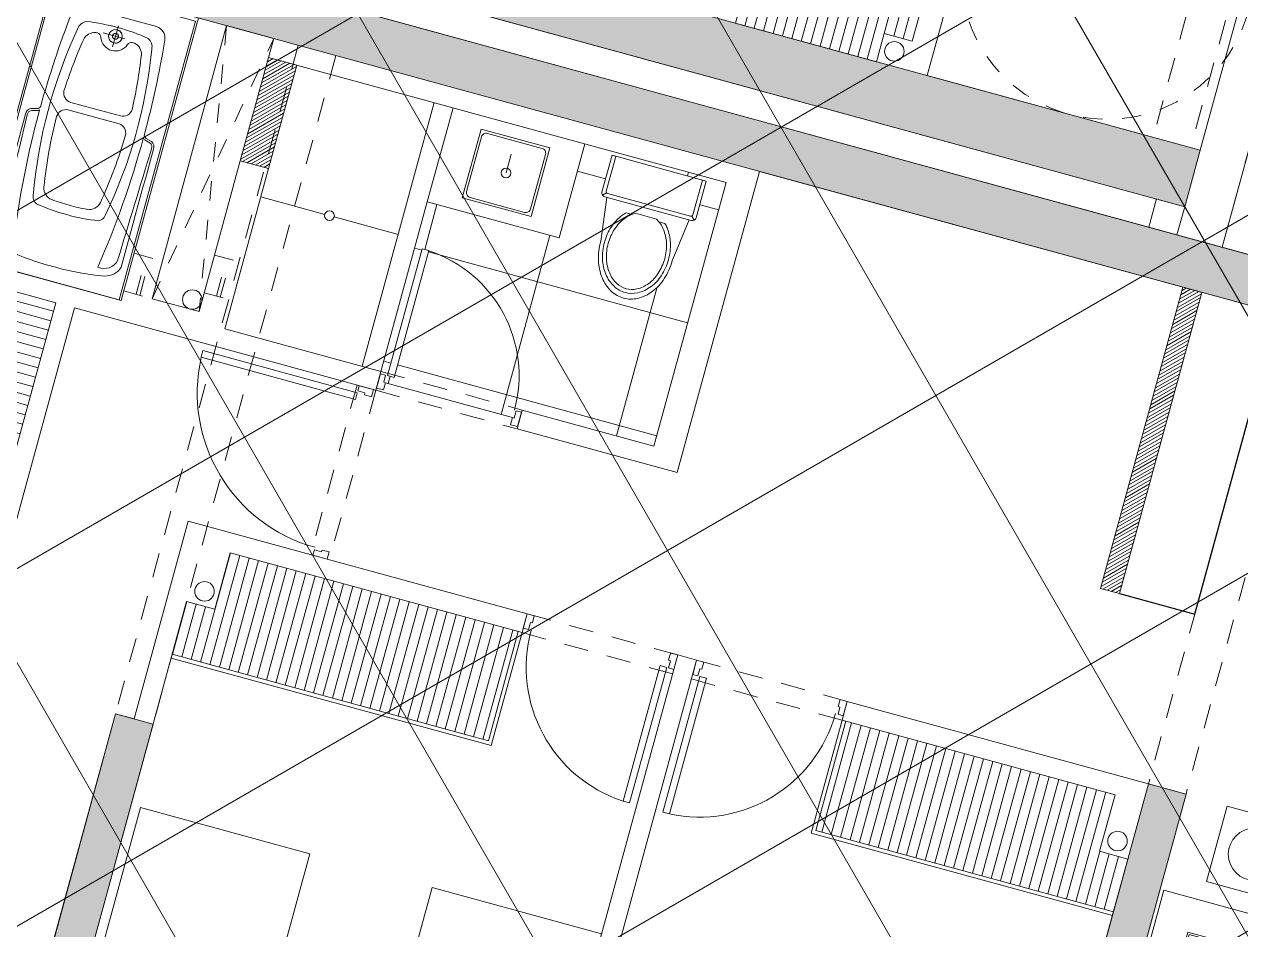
# Model space of a CAD drawing. Header units: inches. Extents: x 0 to 766, y -245 to 236.
# Drawn here: x 184.95 to 191.19, y 40.25 to 44.89 of the extents above; entities that cross this region are included whole.
import ezdxf

# ---------------------------------------------------------------- set-up
doc = ezdxf.new("R2010")
doc.units = ezdxf.units.IN
doc.header["$MEASUREMENT"] = 0
doc.set_wipeout_variables(frame=1)
doc.linetypes.add('DASHED2', pattern=[0.375, 0.25, -0.125])
doc.linetypes.add('HIDDEN2', pattern=[0.1875, 0.125, -0.0625])
for name, color, linetype, lineweight in [('A-PLACAS', 251, 'Continuous', 9), ('A-VIGAS', 251, 'HIDDEN2', 9), ('CLOSET', 251, 'Continuous', 9), ('DLP_ETAPAS', 251, 'Continuous', 9), ('DLP_HATCH', 251, 'Continuous', 9), ('HATCH', 251, 'Continuous', 9), ('MOBILIARIO', 251, 'Continuous', 9), ('MURO', 251, 'Continuous', 9), ('MURO-BAJO', 251, 'Continuous', 9), ('MUROS', 251, 'Continuous', 9), ('PROYECCION', 251, 'DASHED2', 9), ('PROYECCIONES', 251, 'HIDDEN2', 9), ('PUERTAS', 251, 'Continuous', 9), ('RED-PLUVIAL', 251, 'Continuous', 9), ('SANITARIOS', 251, 'Continuous', 9)]:
    doc.layers.add(name, color=color, linetype=linetype, lineweight=lineweight)

# ---------------------------------------------------------------- blocks, each defined once
blk = doc.blocks.new('ESTR_PISO-1_PISO')
at = {"layer": 'HATCH'}
h = blk.add_hatch(color=256, dxfattribs=at)
h.dxf.hatch_style = 1
h.paths.add_polyline_path([(-26.45, 2.95), (-29.9, 2.95), (-29.9, 1.5), (-29.65, 1.5), (-29.65, 2.7), (-26.45, 2.7)])
h.paths.add_polyline_path([(-22.65, -2.53), (-18.75, -2.53), (-18.75, 2.87), (-22.45, 2.87), (-22.45, -0.53), (-22.65, -0.53), (-22.65, 3.12), (-18.5, 3.12), (-18.5, -2.78), (-22.65, -2.78)])
h.paths.add_polyline_path([(-29.9, -2.45), (-26.45, -2.45), (-26.45, -2.2), (-29.9, -2.2)])
h.paths.add_polyline_path([(-30.3, -6.8), (-22.4, -6.8), (-22.4, -7.1), (-30.3, -7.1)])
h.paths.add_polyline_path([(-20.85, -4.75), (-21.55, -4.75), (-21.55, -5), (-20.85, -5)])
h.paths.add_polyline_path([(-22.45, 4.92), (-22.45, 6.87), (-18.75, 6.87), (-18.75, 4.92), (-18.55, 4.92), (-18.55, 6.87), (-18.05, 6.87), (-18.05, 7.12), (-22.45, 7.12), (-22.45, 13.72), (-22.65, 13.72), (-22.65, 4.92)])
h.paths.add_polyline_path([(-26.45, 8.52), (-29.65, 8.52), (-29.65, 9.7), (-29.9, 9.7), (-29.9, 8.27), (-26.45, 8.27)])
h.paths.add_polyline_path([(-19.15, 8.92), (-15.75, 8.92), (-15.75, 9.17), (-19.15, 9.17)])
h.paths.add_polyline_path([(-20.65, 18.07), (-16.65, 18.07), (-16.65, 18.32), (-20.65, 18.32)])
h.paths.add_polyline_path([(-19.15, 13.72), (-15.75, 13.72), (-15.75, 13.47), (-19.15, 13.47)])
h.paths.add_polyline_path([(-29.8, 18.32), (-25.8, 18.32), (-25.8, 18.07), (-29.55, 18.07), (-29.55, 17.67), (-29.8, 17.67)])
h.paths.add_polyline_path([(-26.45, 13.37), (-29.9, 13.37), (-29.9, 14.22), (-29.55, 14.22), (-29.55, 13.62), (-26.45, 13.62)])
h.paths.add_polyline_path([(-23.125, 31.12), (-28.725, 31.12), (-28.725, 30.92), (-23.375, 30.92), (-23.375, 24.62), (-23.125, 24.62)])
h.paths.add_polyline_path([(-17.2, 25.67), (-17.2, 24.22), (-17.45, 24.22), (-17.45, 25.67)])
h.paths.add_polyline_path([(-29, 25.67), (-29, 24.22), (-29.25, 24.22), (-29.25, 25.67)])
h.paths.add_polyline_path([(-29.25, 28.37), (-28.2, 28.37), (-28.2, 28.07), (-29.25, 28.07)])
h.paths.add_polyline_path([(-17.2, 30.92), (-17.2, 31.12), (-23.075, 31.12), (-23.075, 30.92)])
h = blk.add_hatch(color=256, dxfattribs=at)
h.dxf.hatch_style = 1
h.paths.add_polyline_path([(-21.6, -10), (-21.8, -10), (-21.8, -13.5), (-21.6, -13.5)])
h.paths.add_polyline_path([(-21.46, -5.2), (-22.16, -5.2), (-22.16, -5.45), (-21.46, -5.45)])
h.paths.add_polyline_path([(-21.6, -7.25), (-21.6, -7.5), (-29.75, -7.5), (-29.75, -12.9), (-30, -12.9), (-30, -7.25)])
h.paths.add_polyline_path([(-15.35, -5.8), (-15.35, -6.05), (-20.4, -6.05), (-20.4, -5.8)])
h.paths.add_polyline_path([(-18.3, -7.25), (-18.3, -7.5), (-16.25, -7.5), (-16.25, -14), (-16.05, -14), (-16.05, -7.25)])
h.paths.add_polyline_path([(-15.35, 0.2), (-15.35, 0.45), (-16.6, 0.45), (-16.6, 0.2)])
h.paths.add_polyline_path([(-7.15, -2), (-7.4, -2), (-7.4, 0), (-7.15, 0)])
h.paths.add_polyline_path([(-10.65, -3.35), (-10.85, -3.35), (-10.85, 0.45), (-10.65, 0.45)])
h.paths.add_polyline_path([(-7.4, -6), (-7.4, -6.25), (-6.2, -6.25), (-6.2, -6)])
h.paths.add_polyline_path([(0, 0), (-0.2, 0), (-0.2, -5.5), (0, -5.5)])
h.paths.add_polyline_path([(-0.2, -6), (0, -6), (0, -13.2), (-0.2, -13.2)])
h.paths.add_polyline_path([(-6.4, -13.7), (-6.15, -13.7), (-6.15, -11.15), (-6.4, -11.15)])
h.paths.add_polyline_path([(-10.85, -13.2), (-10.85, -9.8), (-10.65, -9.8), (-10.65, -13.2)])
h.paths.add_polyline_path([(-10.65, -5.05), (-10.9, -5.05), (-10.9, -6.05), (-10.65, -6.05)])
h.paths.add_polyline_path([(-27, -11.05), (-27, -13.5), (-26.8, -13.5), (-26.8, -11.05)])
at = {"layer": 'A-PLACAS', "elevation": 0}
for points in [[(-30.3, -6.8), (-22.4, -6.8), (-22.4, -7.1), (-30.3, -7.1)], [(-21.6, -7.25), (-21.6, -7.5), (-29.75, -7.5), (-29.75, -12.9), (-30, -12.9), (-30, -7.25)], [(-21.6, -10), (-21.8, -10), (-21.8, -13.5), (-21.6, -13.5)], [(-27, -11.05), (-27, -13.5), (-26.8, -13.5), (-26.8, -11.05)]]:
    blk.add_lwpolyline(points, close=True, dxfattribs=at)
at = {"layer": 'A-VIGAS'}
for p, q in [((-22.65, -2.78, 0), (-22.65, -6.8, 0)), ((-22.45, -5, 0), (-22.45, -6.8, 0)), ((-22.16, -7.25, 0), (-22.16, -5.45, 0)), ((-27, -7.5, 0), (-27, -11.05, 0)), ((-26.8, -7.5, 0), (-26.8, -11.05, 0)), ((-21.8, -7.5, 0), (-21.8, -10, 0)), ((-21.6, -7.5, 0), (-21.6, -10, 0))]:
    blk.add_line(p, q, dxfattribs=at)
blk = doc.blocks.new('A$C2A08204E')
for p, q in [((0, 0), (0, 1.76)), ((0, 1.76), (2.575, 1.76)), ((2.575, 1.76), (2.575, 1.01)), ((0.175, 0.175), (0.175, 1.585)), ((0.175, 1.585), (2.4, 1.585)), ((0.185, 1.575), (0.75, 1.575)), ((0.185, 1.01), (0.185, 1.575)), ((0.75, 1.01), (0.75, 1.575)), ((0.76, 1.575), (1.565, 1.575)), ((0.76, 1.01), (0.76, 1.575)), ((1.565, 1.575), (1.565, 1.01)), ((1.585, 1.575), (2.39, 1.575)), ((1.585, 1.01), (1.585, 1.575)), ((2.39, 1.575), (2.39, 1.01)), ((2.4, 1.01), (2.4, 1.585)), ((0.185, 1.01), (0.75, 1.01)), ((0.185, 0.185), (0.185, 1)), ((0.75, 1), (0.185, 1)), ((0.75, 1), (0.75, 0)), ((2.575, 1.01), (0.76, 1.01)), ((0.75, 0.175), (0.175, 0.175)), ((0.75, 0.185), (0.185, 0.185)), ((0.75, 0), (0, 0))]:
    blk.add_line(p, q)
blk = doc.blocks.new('VELADOR')
blk.add_lwpolyline([(0, 0.4), (0, 0), (0.4, 0), (0.4, 0.4)], close=True)
blk.add_circle((0.2, 0.2), 0.1344)
blk = doc.blocks.new('A$C52490CC7')
at = {"layer": 'SANITARIOS', "color": 7}
for p, q in [((0.3803, -0.8173), (0.516, -0.8173)), ((0.3844, -0.8573), (0.516, -0.8573)), ((0.516, -0.8173), (0.6516, -0.8173)), ((0.516, -0.8573), (0.6476, -0.8573)), ((0.5653, -1.2442), (0.4512, -1.2442)), ((0.516, -1.3007), (0.516, -1.1876))]:
    blk.add_line(p, q, dxfattribs=at)
at = {"layer": 'SANITARIOS', "color": 2}
blk.add_lwpolyline([(0.891, -1.4273), (0.891, 0.0527), (0.141, 0.0527), (0.141, -1.4273)], close=True, dxfattribs=at)
at = {"layer": 'SANITARIOS', "color": 4}
for points in [[(0.516, -1.3473), (0.3271, -1.3473, -0.390416), (0.2673, -1.2922, -0.025256), (0.2406, -0.7981, 0.324076), (0.2257, -0.781), (0.1956, -0.7731, -0.313927), (0.176, -0.7376, 0.000247), (0.176, -0.1108, -0.273092), (0.2455, -0.0454, -0.049784), (0.516, -0.0223)], [(0.516, -1.3473), (0.7049, -1.3473, 0.390416), (0.7647, -1.2922, 0.025256), (0.7913, -0.7981, -0.324076), (0.8063, -0.781), (0.8364, -0.7731, 0.313927), (0.856, -0.7376, -0.000247), (0.856, -0.1108, 0.273092), (0.7865, -0.0454, 0.049784), (0.516, -0.0223)], [(0.2283, -0.7713), (0.2003, -0.764, -0.317414), (0.186, -0.7376, 0.000233), (0.2028, -0.1401, -0.404241), (0.291, -0.0806, 0.035687), (0.2406, -0.7777, 0.122762), (0.228, -0.7712)], [(0.8037, -0.7713), (0.8317, -0.764, 0.317414), (0.846, -0.7376, -0.000233), (0.8292, -0.1401, 0.404241), (0.741, -0.0806, -0.035687), (0.7914, -0.7777, -0.122762), (0.804, -0.7712)], [(0.516, -0.2973, 0.044659), (0.3513, -0.3101, 0.296801), (0.3252, -0.3451, 0.088784), (0.3192, -1.2292, 0.285136), (0.3524, -1.278, 0.044347), (0.516, -1.2906, 0.055397)], [(0.516, -0.2973, -0.044659), (0.6807, -0.3101, -0.296801), (0.7068, -0.3451, -0.088784), (0.7128, -1.2292, -0.285136), (0.6796, -1.278, -0.044347), (0.516, -1.2906, -0.055397)]]:
    blk.add_lwpolyline(points, format="xyb", dxfattribs=at)
at = {"layer": 'SANITARIOS', "color": 7}
for points in [[(0.516, -1.2792, 1), (0.516, -1.2092, 1)], [(0.516, -1.2592, 1), (0.516, -1.2292, 1)]]:
    blk.add_lwpolyline(points, format="xyb", close=True, dxfattribs=at)
for radius in [0.035, 0.015]:
    blk.add_circle((0.516, -1.2442), radius, dxfattribs=at)
for centre, radius, start, end in [((0.4281, -0.4143), 0.0633, 95.78689, 169.35829), ((0.5049, -1.2239), 0.8766, 89.31467, 95.44631), ((0.5271, -1.2239), 0.8766, 84.55369, 90.68533), ((0.6039, -0.4143), 0.0633, 10.64171, 84.21311), ((2.7921, -0.8039), 2.4592, 170.60715, 179.18757), ((-1.7601, -0.8039), 2.4592, 0.81243, 9.39285), ((0.384, -0.7666), 0.0509, 182.78716, 265.93481), ((0.648, -0.7666), 0.0509, 274.06519, 357.21284), ((0.3854, -0.9078), 0.0505, 91.13641, 177.29744), ((0.6466, -0.9078), 0.0505, 2.70256, 88.86359), ((2.7921, -0.8039), 2.4592, 182.36593, 188.95154), ((-1.7601, -0.8039), 2.4592, 351.04846, 357.63407), ((0.516, -1.2442), 0.075, 89.99999, 160.78644), ((0.516, -1.2442), 0.075, 19.21356, 90.00001), ((0.4245, -1.1739), 0.063, 191.61425, 259.57786), ((0.5049, -0.364), 0.8766, 263.9905, 264.61883), ((0.4224, -1.2131), 0.0237, 270.82563, 344.45394), ((0.6096, -1.2131), 0.0237, 195.54606, 269.17437), ((0.5271, -0.364), 0.8766, 275.38117, 276.0095), ((0.6075, -1.1739), 0.063, 280.42214, 348.38575)]:
    blk.add_arc(centre, radius, start, end, dxfattribs=at)
blk = doc.blocks.new('TINA 01')
at = {"xscale": -1, "rotation": 180}
blk.add_blockref('A$C52490CC7', (0.0301, -0.7765), dxfattribs=at)
blk = doc.blocks.new('1 PLAZA')
for p, q in [((-0.45, 0), (0.45, 0)), ((-0.45, 0), (-0.45, -0.2551)), ((0.45, 0), (0.45, -0.2551)), ((-0.2592, -0.0513), (0.2619, -0.0513)), ((-0.2859, -0.3221), (-0.2859, -0.0781)), ((0.2887, -0.0781), (0.2887, -0.3415)), ((-0.45, -0.3221), (0.1356, -0.3221)), ((0.1356, -0.371), (-0.45, -0.371)), ((0.45, -0.6318), (0.1356, -0.3221)), ((0.1356, -0.3221), (0.1356, -0.6318)), ((0.2619, -0.3683), (0.1825, -0.3683)), ((0.1356, -0.6318), (0.45, -0.6318))]:
    blk.add_line(p, q)
blk.add_lwpolyline([(-0.45, -1.9), (-0.45, -0.0287), (0.45, -0.0287), (0.45, -1.9)], close=True)
for centre, start, end in [((-0.2592, -0.0781), 90, 180), ((0.2619, -0.0781), 0, 90), ((0.2619, -0.3415), 270, 0)]:
    blk.add_arc(centre, 0.0267, start, end)
blk = doc.blocks.new('P-80 MARCO 3.5x1.5')
at = {"layer": 'PUERTAS'}
for p, q in [((0.038, 0.0762), (0.038, 0.7962)), ((0.038, 0.7962), (0.073, 0.7962)), ((0.073, 0.7962), (0.073, 0.0762)), ((0.038, 0.0762), (0.073, 0.0762))]:
    blk.add_line(p, q, dxfattribs=at)
at = {"layer": 'PUERTAS', "linetype": 'Continuous'}
for p, q in [((0, 0), (0, 0.0762)), ((0, 0.0762), (0.028, 0.0762)), ((0.028, 0.0762), (0.028, 0.0382)), ((0.8, 0.0762), (0.772, 0.0762)), ((0.772, 0.0762), (0.772, 0.0382)), ((0.8, 0), (0.8, 0.0762)), ((0, 0), (0.038, 0)), ((0.028, 0.0382), (0.038, 0.0382)), ((0.038, 0.0382), (0.038, 0)), ((0.762, 0.0382), (0.762, 0)), ((0.772, 0.0382), (0.762, 0.0382)), ((0.8, 0), (0.762, 0))]:
    blk.add_line(p, q, dxfattribs=at)
at = {"layer": 'PUERTAS', "color": 7, "linetype": 'Continuous'}
blk.add_arc((0.0365, 0.0755), 0.7216, 0.05198, 87.09685, dxfattribs=at)
blk = doc.blocks.new('P-90 MARCO 3.5x1.5')
at = {"layer": 'PUERTAS'}
for p, q in [((0.038, 0.0762), (0.038, 0.8962)), ((0.038, 0.8962), (0.073, 0.8962)), ((0.073, 0.8962), (0.073, 0.0762)), ((0.038, 0.0762), (0.073, 0.0762))]:
    blk.add_line(p, q, dxfattribs=at)
at = {"layer": 'PUERTAS', "linetype": 'Continuous'}
for p, q in [((0, 0), (0, 0.0762)), ((0, 0.0762), (0.028, 0.0762)), ((0.028, 0.0762), (0.028, 0.0382)), ((0.9, 0.0762), (0.872, 0.0762)), ((0.872, 0.0762), (0.872, 0.0382)), ((0.9, 0), (0.9, 0.0762)), ((0.028, 0.0382), (0.038, 0.0382)), ((0.038, 0.0382), (0.038, 0)), ((0.862, 0.0382), (0.862, 0)), ((0.872, 0.0382), (0.862, 0.0382)), ((0, 0), (0.038, 0)), ((0.9, 0), (0.862, 0))]:
    blk.add_line(p, q, dxfattribs=at)
at = {"layer": 'PUERTAS', "color": 7, "linetype": 'Continuous'}
blk.add_arc((0.038, 0.0762), 0.82, 0, 87.55371, dxfattribs=at)
blk = doc.blocks.new('BOWL-ITALGRIF_VARADERO')
blk.add_lwpolyline([(0.1825, 0.1825), (-0.1825, 0.1825), (-0.1825, -0.1825), (0.1825, -0.1825)], close=True)
blk.add_lwpolyline([(0.145, 0.17), (-0.145, 0.17, 0.414214), (-0.17, 0.145), (-0.17, -0.145, 0.414214), (-0.145, -0.17), (0.145, -0.17, 0.414214), (0.17, -0.145), (0.17, 0.145, 0.414214)], format="xyb", close=True)
blk.add_circle((0, 0), 0.025)
at = {"layer": 'PROYECCIONES', "color": 251, "ltscale": 0.1}
blk.add_line((0, 0), (0, -0.1825), dxfattribs=at)
blk = doc.blocks.new('SIFON JET_PLANTA')
blk.add_wipeout([(0, -0.25), (-0.195, -0.25), (-0.1995, -0.2495), (-0.2029, -0.2484), (-0.2029, -0.2484), (-0.2067, -0.2462), (-0.2067, -0.2462), (-0.209, -0.244), (-0.209, -0.244), (-0.2091, -0.2441), (-0.2108, -0.2423), (-0.2108, -0.2423), (-0.2108, -0.2423), (-0.2126, -0.2395), (-0.2126, -0.2395), (-0.2138, -0.2369), (-0.2138, -0.2369), (-0.2147, -0.2335), (-0.215, -0.23), (-0.215, -0.227), (-0.215, -0.2181), (-0.44, -0.19), (-0.4428, -0.19), (-0.4467, -0.1899), (-0.449, -0.1899), (-0.4518, -0.1898), (-0.455, -0.1897), (-0.4568, -0.1896), (-0.4592, -0.1894), (-0.4619, -0.1893), (-0.4639, -0.1891), (-0.4651, -0.189), (-0.4651, -0.189), (-0.4695, -0.1887), (-0.4735, -0.1883), (-0.4761, -0.188), (-0.4785, -0.1877), (-0.4812, -0.1874), (-0.4824, -0.1872), (-0.4862, -0.1867), (-0.4884, -0.1864), (-0.4916, -0.1859), (-0.4936, -0.1856), (-0.495, -0.1854), (-0.4974, -0.1849), (-0.4974, -0.1849), (-0.5022, -0.184), (-0.5066, -0.1832), (-0.5094, -0.1826), (-0.5118, -0.1821), (-0.5151, -0.1813), (-0.5177, -0.1807), (-0.5217, -0.1796), (-0.5238, -0.1791), (-0.5267, -0.1783), (-0.5267, -0.1783), (-0.5296, -0.1775), (-0.5321, -0.1768), (-0.5352, -0.1759), (-0.5385, -0.1749), (-0.5385, -0.1749), (-0.5412, -0.174), (-0.5428, -0.1735), (-0.5449, -0.1728), (-0.5465, -0.1722), (-0.5491, -0.1713), (-0.551, -0.1706), (-0.5543, -0.1693), (-0.5568, -0.1683), (-0.5598, -0.1671), (-0.5614, -0.1664), (-0.5644, -0.1652), (-0.5659, -0.1645), (-0.5675, -0.1637), (-0.5702, -0.1625), (-0.5738, -0.1608), (-0.5759, -0.1598), (-0.5781, -0.1587), (-0.5833, -0.1559), (-0.5871, -0.1538), (-0.5896, -0.1524), (-0.5918, -0.1511), (-0.5936, -0.15), (-0.595, -0.1492), (-0.5964, -0.1483), (-0.5987, -0.1469), (-0.6004, -0.1458), (-0.602, -0.1448), (-0.6039, -0.1435), (-0.6058, -0.1422), (-0.607, -0.1415), (-0.6086, -0.1403), (-0.612, -0.1379), (-0.6142, -0.1363), (-0.6153, -0.1355), (-0.6168, -0.1344), (-0.6179, -0.1335), (-0.6193, -0.1324), (-0.6204, -0.1315), (-0.6215, -0.1307), (-0.6223, -0.13), (-0.6235, -0.1291), (-0.6245, -0.1281), (-0.6245, -0.1281), (-0.6262, -0.1268), (-0.6276, -0.1255), (-0.6288, -0.1244), (-0.6305, -0.123), (-0.6318, -0.1217), (-0.6318, -0.1217), (-0.6335, -0.1201), (-0.6347, -0.119), (-0.6347, -0.119), (-0.6379, -0.1158), (-0.64, -0.1137), (-0.6458, -0.1074), (-0.6494, -0.1032), (-0.6554, -0.0958), (-0.6599, -0.0897), (-0.6623, -0.0862), (-0.6646, -0.0826), (-0.6679, -0.0774), (-0.6706, -0.0727), (-0.6722, -0.0699), (-0.6751, -0.0642), (-0.677, -0.0602), (-0.6779, -0.0581), (-0.6792, -0.0551), (-0.6803, -0.0522), (-0.6814, -0.0492), (-0.6827, -0.0457), (-0.6838, -0.0419), (-0.6855, -0.0361), (-0.6864, -0.0321), (-0.687, -0.0296), (-0.6876, -0.0264), (-0.6881, -0.0232), (-0.6891, -0.0164), (-0.6896, -0.0111), (-0.6899, -0.0065), (-0.69, 0), (-0.6899, 0.0044), (-0.6897, 0.0096), (-0.6893, 0.014), (-0.6887, 0.0194), (-0.6881, 0.0236), (-0.6881, 0.0236), (-0.6872, 0.0284), (-0.6867, 0.031), (-0.6855, 0.0361), (-0.6855, 0.0361), (-0.6838, 0.0421), (-0.6838, 0.0421), (-0.6819, 0.048), (-0.6804, 0.0521), (-0.6793, 0.0547), (-0.6779, 0.0582), (-0.6745, 0.0655), (-0.6745, 0.0655), (-0.6722, 0.0699), (-0.6705, 0.0728), (-0.669, 0.0755), (-0.6672, 0.0785), (-0.665, 0.082), (-0.6634, 0.0845), (-0.6611, 0.088), (-0.657, 0.0936), (-0.657, 0.0936), (-0.6534, 0.0984), (-0.6534, 0.0984), (-0.6503, 0.1023), (-0.6453, 0.108), (-0.6386, 0.1152), (-0.6326, 0.121), (-0.6299, 0.1235), (-0.6251, 0.1276), (-0.6206, 0.1314), (-0.6168, 0.1344), (-0.6106, 0.1389), (-0.6061, 0.142), (-0.6, 0.1461), (-0.5963, 0.1484), (-0.5908, 0.1517), (-0.5862, 0.1543), (-0.5794, 0.158), (-0.5693, 0.1629), (-0.5517, 0.1703), (-0.5465, 0.1722), (-0.5385, 0.1749), (-0.5346, 0.176), (-0.5265, 0.1784), (-0.5216, 0.1797), (-0.5148, 0.1813), (-0.5079, 0.1829), (-0.5016, 0.1842), (-0.4865, 0.1867), (-0.4763, 0.188), (-0.4726, 0.1884), (-0.4636, 0.1892), (-0.4549, 0.1897), (-0.449, 0.1899), (-0.44, 0.19), (-0.4322, 0.191), (-0.215, 0.2181), (-0.215, 0.2234), (-0.215, 0.2278), (-0.2149, 0.2323), (-0.2142, 0.2356), (-0.2129, 0.239), (-0.211, 0.2419), (-0.2091, 0.2441), (-0.2077, 0.2455), (-0.2055, 0.247), (-0.2007, 0.2492), (-0.195, 0.25), (-0.195, 0.25), (-0.1605, 0.25), (-0.0975, 0.25), (-0.0323, 0.25), (0, 0.25)])
for p, q in [((-0.195, 0.25), (0, 0.25)), ((0, 0.25), (0, -0.25)), ((-0.215, 0.2181), (-0.44, 0.19)), ((-0.215, -0.23), (-0.215, 0.23)), ((-0.2091, 0.2441), (-0.1921, 0.2271)), ((-0.195, -0.22), (-0.195, 0.22)), ((-0.185, 0.23), (0, 0.23)), ((-0.265, 0.0718), (-0.265, 0.1028)), ((-0.255, -0.0562), (-0.255, 0.0562)), ((-0.265, -0.1028), (-0.265, -0.0718)), ((-0.215, -0.2181), (-0.44, -0.19)), ((-0.2091, -0.2441), (-0.1921, -0.2271)), ((0, -0.23), (-0.185, -0.23)), ((0, -0.25), (-0.195, -0.25))]:
    blk.add_line(p, q)
for points in [[(-0.44, 0.19, 0.076393), (-0.5385, 0.1749, 0.086437), (-0.6168, 0.1344, 0.105872), (-0.6722, 0.0699, 0.125404), (-0.69, 0, 0.125404), (-0.6722, -0.0699, 0.105872), (-0.6168, -0.1344, 0.086437), (-0.5385, -0.1749, 0.076393), (-0.44, -0.19, 0.076393)], [(-0.265, 0.1028, 0.0362), (-0.2844, 0.1202, 0.08725), (-0.3535, 0.1565, 0.077598), (-0.44, 0.17, 0.077598), (-0.5265, 0.1565, 0.08725), (-0.5956, 0.1202, 0.105601), (-0.6443, 0.0627, 0.12364), (-0.66, 0, 0.12364), (-0.6443, -0.0627, 0.105601), (-0.5956, -0.1202, 0.08725), (-0.5265, -0.1565, 0.077598), (-0.44, -0.17, 0.077598)], [(-0.255, 0.0562, 0.100268), (-0.2967, 0.1044, 0.08725), (-0.3596, 0.1374, 0.077598), (-0.44, 0.15, 0.077598), (-0.5204, 0.1374, 0.08725), (-0.5833, 0.1044, 0.105601), (-0.6266, 0.0532, 0.12364), (-0.64, 0, 0.12364), (-0.6266, -0.0532, 0.105601), (-0.5833, -0.1044, 0.08725), (-0.5204, -0.1374, 0.077598), (-0.44, -0.15, 0.077598)], [(-0.44, -0.15, 0.077598), (-0.3596, -0.1374, 0.08725), (-0.2967, -0.1044, 0.100268), (-0.255, -0.0562, 0.12364)], [(-0.44, -0.17, 0.077598), (-0.3535, -0.1565, 0.08725), (-0.2844, -0.1202, 0.0362), (-0.265, -0.1028, 0.12364)]]:
    blk.add_lwpolyline(points, format="xyb")
for centre, radius, start, end in [((-0.195, 0.23), 0.02, 90, 180), ((-0.185, 0.22), 0.01, 90, 180), ((-0.195, -0.23), 0.02, 180, 270), ((-0.185, -0.22), 0.01, 180, 270)]:
    blk.add_arc(centre, radius, start, end)
blk = doc.blocks.new('A$C1EFC3661')
at = {"layer": 'PUERTAS'}
for p, q in [((0.038, 0.0762), (0.038, 0.75)), ((0.038, 0.75), (0.073, 0.75)), ((0.073, 0.75), (0.073, 0.0762)), ((0.038, 0.0762), (0.073, 0.0762))]:
    blk.add_line(p, q, dxfattribs=at)
at = {"layer": 'PUERTAS', "linetype": 'Continuous'}
for p, q in [((0, 0), (0, 0.0762)), ((0, 0.0762), (0.028, 0.0762)), ((0.028, 0.0762), (0.028, 0.0382)), ((0.75, 0.0762), (0.722, 0.0762)), ((0.722, 0.0762), (0.722, 0.0382)), ((0.75, 0), (0.75, 0.0762)), ((0, 0), (0.038, 0)), ((0.028, 0.0382), (0.038, 0.0382)), ((0.038, 0.0382), (0.038, 0)), ((0.712, 0.0382), (0.712, 0)), ((0.722, 0.0382), (0.712, 0.0382)), ((0.75, 0), (0.712, 0))]:
    blk.add_line(p, q, dxfattribs=at)
blk.add_arc((0.038, 0.0762), 0.6738, 89.99756, 90, dxfattribs=at)
at = {"layer": 'PUERTAS', "color": 7, "linetype": 'Continuous'}
blk.add_arc((0.038, 0.0762), 0.6738, 0, 87.02248, dxfattribs=at)
blk = doc.blocks.new('TORRE-B_PLAN-GEN')
at = {"layer": 'HATCH'}
h = blk.add_hatch(dxfattribs=at)
h.set_pattern_fill('_USER', color=256, scale=0.05, angle=90, pattern_type=0)
h.set_pattern_definition([(90, (-24.87, 8.85), (-0.05, 5e-18), [])])
h.paths.add_polyline_path([(-24.12, 9), (-23.97, 9), (-23.97, 9.43), (-24.87, 9.43), (-24.87, 8.85), (-24.12, 8.85)])
h = blk.add_hatch(dxfattribs=at)
h.set_pattern_fill('ANSI31', color=256, scale=0.005, angle=90)
h.set_pattern_definition([(45, (349.039513, 289.395274), (-0.01122532015, 0.01122532015), [])])
h.paths.add_polyline_path([(-22.3, 8.15), (-22.3, 6.55), (-22.2, 6.55), (-22.2, 8.15)])
h = blk.add_hatch(dxfattribs=at)
h.set_pattern_fill('ANSI31', color=256, scale=0.005)
h.set_pattern_definition([(45, (-357.528512, -105.054748), (-0.01122532015, 0.01122532015), [])])
h.paths.add_polyline_path([(-27.13, 8.05), (-26.98, 8.05), (-26.98, 7.5), (-27.13, 7.5)])
h = blk.add_hatch(dxfattribs=at)
h.set_pattern_fill('_USER', color=256, scale=0.6, double=1, pattern_type=0)
h.set_pattern_definition([(0, (-26.15, 8.1), (8e-17, 0.6), []), (90, (-26.15, 8.1), (-0.6, 1e-16), [])])
h.paths.add_polyline_path([(-25.45, 7.55), (-26.15, 7.55), (-26.15, 6.65), (-26.15, 6.6381), (-26.122, 6.6381), (-26.122, 6.6001), (-25.428, 6.6001), (-25.428, 6.6381), (-25.4, 6.6381), (-25.4, 6.65), (-24.7, 6.65), (-24.7, 8.05), (-25.45, 8.05)])
h.paths.add_polyline_path([(-26.077, 6.6381), (-26.112, 6.6381), (-26.112, 7.3119), (-26.077, 7.3119)], flags=16)
h = blk.add_hatch(dxfattribs=at)
h.set_pattern_fill('_USER', color=256, scale=0.05, pattern_type=0)
h.set_pattern_definition([(0, (-30.05, 1.5), (2e-18, 0.05), [])])
h.paths.add_polyline_path([(-27.85, 6.55), (-28.28, 6.55), (-28.28, 5.4), (-27.85, 5.4)])
h = blk.add_hatch(dxfattribs=at)
h.set_pattern_fill('_USER', color=256, scale=0.05, angle=90, pattern_type=0)
h.set_pattern_definition([(90, (-30, 1.5), (-0.05, 2e-18), [])])
h.paths.add_polyline_path([(-26.65, 5.55), (-26.65, 5.25), (-26.8, 5.25), (-26.8, 4.97), (-25.12, 4.97), (-25.12, 5.55)])
h = blk.add_hatch(dxfattribs=at)
h.set_pattern_fill('_USER', color=256, scale=0.05, angle=90, pattern_type=0)
h.set_pattern_definition([(90, (-29.95, 1.5), (-0.05, 2e-18), [])])
h.paths.add_polyline_path([(-21.8, 5.25), (-21.95, 5.25), (-21.95, 5.55), (-23.38, 5.55), (-23.38, 4.97), (-21.8, 4.97)])
for p, q in [((-21.8, 6.5499, 0), (-21.8, 8.1507, 0)), ((-22.2, 6.55, 0), (-21.8, 6.5499, 0))]:
    blk.add_line(p, q)
at = {"layer": 'CLOSET', "elevation": 0}
for points in [[(-26.8, 4.95), (-25.1, 4.95), (-25.1, 5.55)], [(-26.8, 4.97), (-25.12, 4.97), (-25.12, 5.55)], [(-21.8, 4.95), (-23.4, 4.95), (-23.4, 5.55)], [(-21.8, 4.97), (-23.38, 4.97), (-23.38, 5.55)]]:
    blk.add_lwpolyline(points, dxfattribs=at)
at = {"layer": 'HATCH'}
blk.add_line((-25.438, 6.6001, 0), (-26.112, 6.6001, 0), dxfattribs=at)
at = {"layer": 'MURO', "color": 3, "elevation": 0}
blk.add_lwpolyline([(-27.13, 8.05), (-26.98, 8.05), (-26.98, 7.5), (-27.13, 7.5)], close=True, dxfattribs=at)
at = {"layer": 'MURO-BAJO'}
blk.add_line((-28.3, 8.15, 0), (-28.3, 6.65, 0), dxfattribs=at)
at = {"layer": 'MURO-BAJO', "color": 4}
for p, q in [((-26.25, 8.05, 0), (-26.25, 6.65, 0)), ((-26.15, 7.55, 0), (-26.15, 6.65, 0))]:
    blk.add_line(p, q, dxfattribs=at)
at = {"layer": 'MURO-BAJO', "color": 7}
for p, q in [((-26.64, 7.35, 0), (-26.98, 7.35, 0)), ((-26.25, 7.35, 0), (-26.59, 7.35, 0))]:
    blk.add_line(p, q, dxfattribs=at)
at = {"layer": 'MURO-BAJO', "color": 3, "elevation": 0}
blk.add_lwpolyline([(-22.3, 8.15), (-22.3, 6.55), (-22.2, 6.55), (-22.2, 8.15)], close=True, dxfattribs=at)
at = {"layer": 'MURO-BAJO', "elevation": 0}
blk.add_lwpolyline([(-26.15, 8.05), (-26.15, 7.55), (-25.45, 7.55), (-25.45, 8.05)], dxfattribs=at)
at = {"layer": 'MURO-BAJO', "color": 7}
blk.add_circle((-26.615, 7.35, 0), 0.025, dxfattribs=at)
at = {"layer": 'MUROS', "color": 4}
for p, q in [((-22.4, 8.85, 0), (-22.3999, 10.65, 0)), ((-22.16, 10.2, 0), (-22.16, 8.4, 0))]:
    blk.add_line(p, q, dxfattribs=at)
at = {"layer": 'MUROS'}
for p, q in [((-23.97, 9, 0), (-23.97, 9.45, 0)), ((-23.85, 8.85, 0), (-23.85, 9.45, 0)), ((-24.12, 8.85, 0), (-24.12, 9, 0)), ((-24.12, 9, 0), (-23.97, 9, 0)), ((-24.12, 8.85, 0), (-24.87, 8.85, 0)), ((-22.4, 8.85, 0), (-23.85, 8.85, 0)), ((-22.4, 8.55, 0), (-22.4, 8.85, 0)), ((-30.3, 8.55, 0), (-22.4, 8.55, 0)), ((-19.2, 8.4, 0), (-30, 8.4, 0)), ((-27.53, 8.15, 0), (-27.53, 6.65, 0)), ((-27.38, 8.15, 0), (-27.38, 6.7, 0)), ((-27.13, 8.05, 0), (-27.13, 8.15, 0)), ((-24.55, 8.15, 0), (-21.6, 8.15, 0)), ((-24.55, 8.15, 0), (-24.55, 6.55, 0)), ((-27.13, 7.5, 0), (-27.13, 6.7, 0)), ((-27.13, 7.5, 0), (-26.98, 7.5, 0)), ((-26.98, 7.5, 0), (-26.98, 6.65, 0)), ((-27.38, 6.7, 0), (-27.13, 6.7, 0)), ((-28.3, 6.65, 0), (-27.53, 6.65, 0)), ((-26.98, 6.65, 0), (-26.15, 6.65, 0)), ((-26.15, 6.65, 0), (-26.15, 6.55, 0)), ((-25.4, 6.65, 0), (-24.7, 6.65, 0)), ((-25.4, 6.65, 0), (-25.4, 6.55, 0)), ((-28.3, 6.55, 0), (-27.85, 6.55, 0)), ((-27.85, 6.55, 0), (-27.85, 5.4, 0)), ((-27.75, 6.55, 0), (-27.75, 5.3, 0)), ((-27.75, 6.55, 0), (-26.15, 6.55, 0)), ((-25.4, 6.55, 0), (-24.55, 6.55, 0)), ((-26.9, 5.65, 0), (-26.9, 4.6, 0)), ((-26.9, 5.65, 0), (-25.1, 5.65, 0)), ((-25.1, 5.65, 0), (-25.1, 5.55, 0)), ((-24.3, 5.65, 0), (-24.3, 2.15, 0)), ((-24.3, 5.65, 0), (-24.2, 5.65, 0)), ((-24.2, 5.65, 0), (-24.2, 2.15, 0)), ((-23.4, 5.65, 0), (-21.6, 5.65, 0)), ((-23.4, 5.65, 0), (-23.4, 5.55, 0)), ((-21.6, 5.65, 0), (-21.6, 2.15, 0)), ((-26.65, 5.55, 0), (-25.1, 5.55, 0)), ((-26.65, 5.55, 0), (-26.65, 5.25, 0)), ((-21.95, 5.55, 0), (-23.4, 5.55, 0)), ((-21.95, 5.55, 0), (-21.95, 5.25, 0)), ((-26.8, 5.25, 0), (-26.8, 2.27, 0)), ((-26.65, 5.25, 0), (-26.8, 5.25, 0)), ((-21.95, 5.25, 0), (-21.8, 5.25, 0)), ((-21.8, 5.25, 0), (-21.8, 2.27, 0)), ((-27, 4.6, 0), (-27, 2.15, 0)), ((-26.9, 4.6, 0), (-27, 4.6, 0))]:
    blk.add_line(p, q, dxfattribs=at)
at = {"layer": 'MUROS', "color": 3}
for p, q in [((-22.55, 8.55, 0), (-22.55, 8.4, 0)), ((-22.4, 8.55, 0), (-22.4, 8.4, 0))]:
    blk.add_line(p, q, dxfattribs=at)
at = {"layer": 'MUROS', "elevation": 0}
blk.add_lwpolyline([(-27.38, 8.15), (-27.13, 8.15)], dxfattribs=at)
at = {"layer": 'PROYECCION', "ltscale": 0.25}
for p, q in [((-27.13, 7, 0), (-26.98, 7, 0)), ((-27.065, 6.8, 0), (-27.065, 7, 0)), ((-27.045, 6.8, 0), (-27.045, 7, 0)), ((-27.53, 6.9, 0), (-27.38, 6.9, 0)), ((-27.465, 6.7, 0), (-27.465, 6.9, 0)), ((-27.445, 6.7, 0), (-27.445, 6.9, 0)), ((-27.13, 6.8, 0), (-26.98, 6.8, 0)), ((-27.53, 6.7, 0), (-27.38, 6.7, 0))]:
    blk.add_line(p, q, dxfattribs=at)
at = {"layer": 'PROYECCION', "color": 251, "ltscale": 0.3}
blk.add_circle((-23.1, 9.6, 0), 0.75, dxfattribs=at)
at = {"layer": 'PROYECCIONES', "ltscale": 0.5}
for p, q in [((-27.38, 8.15, 0), (-27.13, 6.7, 0)), ((-27.38, 6.7, 0), (-27.13, 8.15, 0))]:
    blk.add_line(p, q, dxfattribs=at)
at = {"layer": 'PROYECCIONES'}
for p, q in [((-26.15, 6.65, 0), (-25.4, 6.65, 0)), ((-26.25, 6.55, 0), (-26.25, 5.65, 0)), ((-26.15, 6.55, 0), (-26.15, 5.65, 0)), ((-26.15, 6.55, 0), (-25.4, 6.55, 0)), ((-24.3, 5.65, 0), (-25.1, 5.65, 0)), ((-23.4, 5.65, 0), (-24.2, 5.65, 0)), ((-24.3, 5.55, 0), (-25.1, 5.55, 0)), ((-23.4, 5.55, 0), (-24.2, 5.55, 0))]:
    blk.add_line(p, q, dxfattribs=at)
at = {"layer": 'RED-PLUVIAL'}
for centre in [(-24.045, 8.925, 0), (-27.18, 6.75, 0), (-26.725, 5.325, 0), (-21.875, 5.325, 0)]:
    blk.add_circle(centre, 0.05, dxfattribs=at)
blk.add_blockref('ESTR_PISO-1_PISO', (0, 15.65, 0))
at = {"layer": 'MOBILIARIO', "extrusion": (4.49068e-08, 3.60286e-08, -1), "zscale": -1, "rotation": 180}
for name, p in [('VELADOR', (21.38, 5.645, 0)), ('1 PLAZA', (26.3, 2.27, 0))]:
    blk.add_blockref(name, p, dxfattribs=at)
at = {"layer": 'MOBILIARIO', "rotation": 90}
blk.add_blockref('A$C2A08204E', (-19.82, 2.57, 0), dxfattribs=at)
at = {"layer": 'MOBILIARIO', "extrusion": (4.49068e-08, -3.60286e-08, 1), "rotation": 180}
blk.add_blockref('1 PLAZA', (-24.75, 2.27, 0), dxfattribs=at)
at = {"layer": 'PUERTAS', "linetype": 'Continuous', "extrusion": (-3.60286e-08, 4.49068e-08, 1), "rotation": 359.9999999999999}
blk.add_blockref('A$C1EFC3661', (-26.15, 6.5619, 0), dxfattribs=at)
at = {"layer": 'PUERTAS', "linetype": 'Continuous', "extrusion": (3.60285e-08, -4.49067e-08, -1), "zscale": -1, "rotation": 270.0000000082949}
blk.add_blockref('P-90 MARCO 3.5x1.5', (26.1619, 6.55, 0), dxfattribs=at)
at = {"layer": 'PUERTAS', "linetype": 'Continuous', "extrusion": (4.49068e-08, -3.60286e-08, 1), "rotation": 180}
blk.add_blockref('P-80 MARCO 3.5x1.5', (-24.3, 5.65, 0), dxfattribs=at)
at = {"layer": 'PUERTAS', "linetype": 'Continuous', "extrusion": (4.49068e-08, 3.60286e-08, -1), "zscale": -1, "rotation": 180}
blk.add_blockref('P-80 MARCO 3.5x1.5', (24.2, 5.65, 0), dxfattribs=at)
at = {"layer": 'SANITARIOS', "extrusion": (4.49111e-08, 3.6023e-08, 1)}
blk.add_blockref('TINA 01', (-28.4611, 7.4792, 0), dxfattribs=at)
at = {"layer": 'SANITARIOS', "xscale": -1.000000000000001, "rotation": 179.9999999999999}
blk.add_blockref('BOWL-ITALGRIF_VARADERO', (-25.8, 7.8, 0), dxfattribs=at)
at = {"layer": 'SANITARIOS', "extrusion": (4.49068e-08, 3.60286e-08, -1), "zscale": -1, "rotation": 90.00000133122346}
blk.add_blockref('SIFON JET_PLANTA', (25.05, 8.03, 0), dxfattribs=at)
at = {"layer": 'MUROS', "elevation": 0}
blk.add_lwpolyline([(-27.13, 8.05), (-24.7, 8.05), (-24.7, 6.65)], dxfattribs=at)
blk = doc.blocks.new('ETAPAS_EL-ROSARIO-01')
at = {"layer": 'DLP_HATCH'}
h = blk.add_hatch(dxfattribs=at)
h.set_pattern_fill('NET', color=8, scale=0.5, angle=30)
h.set_pattern_definition([(30, (-226598.6886, -8188115.8588), (-0.79375, 1.3748153285), []), (120, (-226598.6886, -8188115.8588), (-1.3748153285, -0.79375), [])])
edge = h.paths.add_edge_path()
edge.add_line((-5.1193, -39.3806), (-2.1453, -34.3627))
edge.add_line((-2.1453, -34.3627), (-0.724, -35.1709))
edge.add_line((-0.724, -35.1709), (6.1736, -23.1593))
edge.add_line((6.1736, -23.1593), (4.3725, -12.4872))
edge.add_line((4.3725, -12.4872), (3.084, -7.4127))
edge.add_line((3.084, -7.4127), (0.6029, -1.4531))
edge.add_line((0.6029, -1.4531), (-26.0589, -11.4216))
edge.add_line((-26.0589, -11.4216), (-38.3067, -6.0033))
edge.add_line((-38.3067, -6.0033), (-39.0114, -15.829))
edge.add_line((-39.0114, -15.829), (-41.0464, -27.6598))
edge.add_arc((-46.9596, -26.6427), 6, 309.92555, 350.2403, ccw=False)
edge.add_line((-43.1088, -31.244), (-48.9313, -36.1168))
edge.add_line((-48.9313, -36.1168), (-63.5855, -32.11))
edge.add_line((-63.5855, -32.11), (-61.2715, -23.647))
edge.add_line((-61.2715, -23.647), (-60.8657, -17.421))
edge.add_line((-60.8657, -17.421), (-71.969, -14.9973))
edge.add_line((-71.969, -14.9973), (-72.4637, -16.8066))
edge.add_line((-72.4637, -16.8066), (-97.9879, -9.8282))
edge.add_line((-97.9879, -9.8282), (-103.8113, -36.5534))
edge.add_line((-103.8113, -36.5534), (-110.3536, -66.4247))
edge.add_line((-110.3536, -66.4247), (-53.6179, -81.6177))
edge.add_line((-53.6179, -81.6177), (-44.925, -72.7202))
edge.add_line((-44.925, -72.7202), (-5.1193, -39.3806))

msp = doc.modelspace()

# ---------------------------------------------------------------- block references
at = {"color": 251, "rotation": 344.7077888221265}
msp.add_blockref('TORRE-B_PLAN-GEN', (210.2524, 29.7981, 0), dxfattribs=at)

# ---------------------------------------------------------------- next in the draw order: block references
at = {"layer": 'DLP_ETAPAS', "color": 251}
msp.add_blockref('ETAPAS_EL-ROSARIO-01', (278.4599, 96.2553, 0), dxfattribs=at)

doc.saveas('drawing.dxf')
